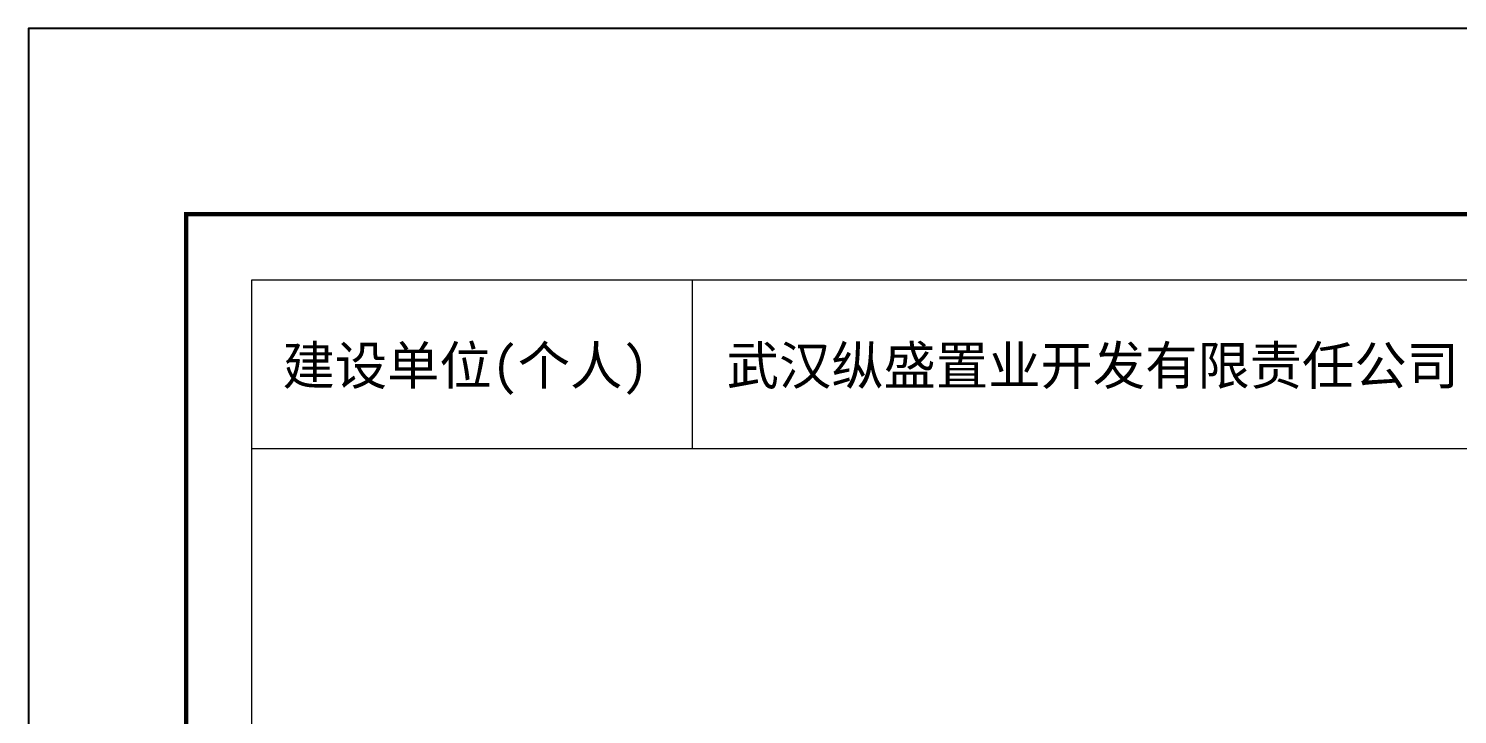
# Model space of a CAD drawing. Extents: x 512858 to 514372, y -232486 to -231710.
# Drawn here: x 513769.41 to 513791.15, y -232044.86 to -232034.41 of the extents above; entities that cross this region are included whole.
import ezdxf

# ---------------------------------------------------------------- set-up
doc = ezdxf.new("R2010")
doc.units = 0
doc.header["$LTSCALE"] = 1000
doc.layers.add('图廓', color=252, linetype='Continuous', lineweight=9)
doc.layers.add('打印图框', color=252, linetype='Continuous', plot=False)
doc.styles.add('dw', font='simhei.ttf')

msp = doc.modelspace()

# ---------------------------------------------------------------- linework, layer by layer
at = {"layer": '图廓', "color": 0}
msp.add_line((513772.807, -232040.809), (513829.495, -232040.809), dxfattribs=at)
at = {"layer": '图廓', "color": 0, "const_width": 0.0667}
msp.add_lwpolyline([(513771.807, -232037.239), (513830.495, -232037.239), (513830.495, -232080.088), (513771.807, -232080.088)], close=True, dxfattribs=at)
at = {"layer": '图廓', "color": 0}
msp.add_lwpolyline([(513772.807, -232038.24), (513829.495, -232038.24), (513829.495, -232079.088), (513772.807, -232079.088)], close=True, dxfattribs=at)
msp.add_lwpolyline([(513779.514, -232040.809), (513779.514, -232038.24)], dxfattribs=at)
at = {"layer": '打印图框', "color": 6, "ltscale": 0.5}
msp.add_lwpolyline([(513769.409, -232081.999), (513832.862, -232081.999), (513832.862, -232034.414), (513769.409, -232034.414)], close=True, dxfattribs=at)

# ---------------------------------------------------------------- texts
at = {"layer": '图廓', "color": 0, "style": 'dw'}
for s, height, p in [('建设单位(个人)', 0.5835, (513773.273, -232039.835)), ('武汉纵盛置业开发有限责任公司', 0.58355, (513780.032, -232039.835))]:
    msp.add_text(s, height=height, dxfattribs=at).set_placement(p)

doc.saveas('drawing.dxf')
